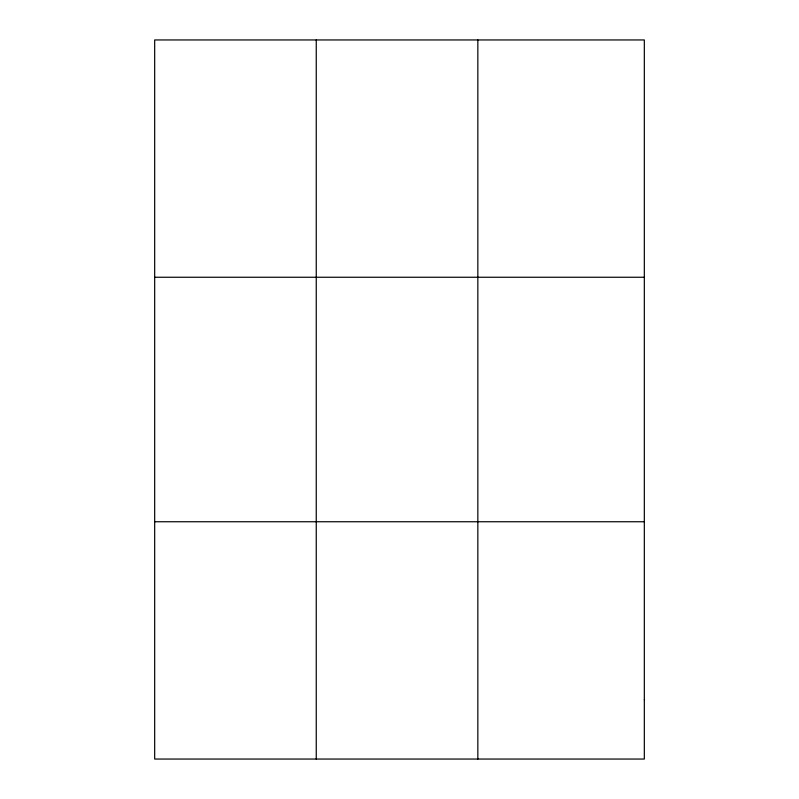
<?xml version="1.0" encoding="UTF-8"?>
<svg xmlns="http://www.w3.org/2000/svg" width="799" height="799" viewBox="0 0 799 799"><rect width="100%" height="100%" fill="white"/><g stroke="black" fill="none" stroke-linecap="round" stroke-linejoin="round"><path stroke-width="1.2" d="M316.254 759.05L316.254 39.95M477.842 759.05L477.842 39.95M154.676 277.253L644.324 277.253M154.676 521.747L644.324 521.747M644.324 699.724L644.324 759.05L154.676 759.05L154.676 39.95L644.324 39.95L644.324 699.724"/></g></svg>
